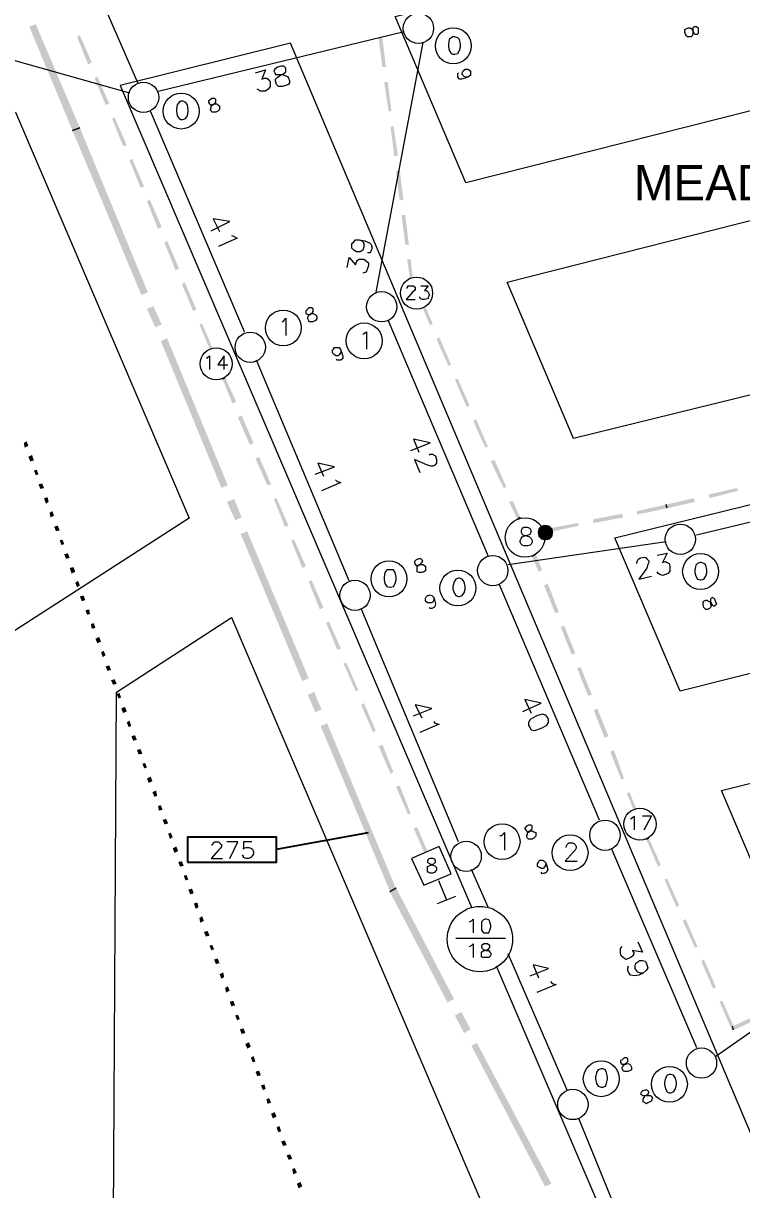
# Model space of a CAD drawing. Header units: millimetres. Extents: x -5 to 817, y 96 to 1062.
# Drawn here: x 383.4 to 447.8, y 487.7 to 592.4 of the extents above; entities that cross this region are included whole.
import ezdxf

# ---------------------------------------------------------------- set-up
doc = ezdxf.new("R2010")
doc.units = ezdxf.units.MM
for name, color, linetype, true_color in [('PDF_AERIAL', 8, 'Continuous', 0x808080), ('PDF_FEED', 11, 'Continuous', 0xff7f7f), ('PDF_HCOUNT', 8, 'Continuous', 0x808080), ('PDF_NODEBOUNDARY', 8, 'Continuous', 0x808080), ('PDF_POLENUMBER', 8, 'Continuous', 0x808080), ('PDF_RDBKGRD', 8, 'Continuous', 0x808080), ('PDF_STRAND', 8, 'Continuous', 0x808080), ('PDF_TEXT', 40, 'Continuous', 0xffbf00), ('PDF_TRUNK', 12, 'Continuous', 0xb80000)]:
    doc.layers.add(name, color=color, linetype=linetype, true_color=true_color)
doc.layers.add('PDF_DISTANCE', color=7, linetype='Continuous')
doc.styles.add('PDF Stylus BT', font='stylu.ttf')

msp = doc.modelspace()

# ---------------------------------------------------------------- linework, layer by layer
at = {"layer": 'PDF_AERIAL', "lineweight": 9}
for points in [[(393.66, 587.05), (384.35, 608.48)], [(370.41, 592.49), (392.92, 586.14)], [(395.48, 586.3), (417.57, 591.66)], [(419.22, 590.67), (415.02, 568.25)], [(404.22, 587.95), (405.13, 588.2), (404.8, 587.38), (405.04, 587.46), (405.21, 587.46), (405.37, 587.38), (405.54, 587.13), (405.54, 586.96), (405.54, 586.72), (405.37, 586.47), (405.13, 586.3), (404.88, 586.3), (404.63, 586.3), (404.55, 586.39), (404.38, 586.47)], [(403.23, 564.7), (394.82, 584.49)], [(400.26, 573.77), (401.91, 574.6), (400.43, 574.84), (401, 573.69)], [(402.07, 573.36), (402.24, 573.28), (402.57, 573.11), (400.92, 572.37)], [(413.53, 572.95), (413.78, 572.86), (413.95, 572.62), (413.95, 572.37), (413.95, 572.29), (413.86, 572.04), (413.62, 571.88), (413.37, 571.88), (413.29, 571.88), (413.04, 572.04), (412.88, 572.2), (412.88, 572.45), (412.88, 572.62), (413.04, 572.78), (413.2, 572.95), (413.53, 572.95), (414.03, 572.86), (414.44, 572.7), (414.61, 572.53), (414.69, 572.2), (414.61, 572.04), (414.52, 571.79), (414.28, 571.79)], [(412.46, 570.47), (412.63, 571.38), (413.2, 570.72), (413.29, 570.97), (413.37, 571.13), (413.53, 571.22), (413.78, 571.22), (413.95, 571.22), (414.19, 571.05), (414.36, 570.89), (414.36, 570.64), (414.28, 570.39), (414.19, 570.14), (414.11, 570.06), (413.86, 569.98)], [(416.09, 565.77), (425.08, 544.58)], [(412.63, 542.36), (404.3, 562.15)], [(418.15, 554.07), (419.88, 554.73), (418.4, 555.06), (418.89, 553.9)], [(419.8, 553.65), (419.88, 553.74), (420.13, 553.74), (420.21, 553.65), (420.38, 553.57), (420.46, 553.24), (420.46, 552.99), (420.46, 552.91), (420.3, 552.75), (420.13, 552.66), (419.97, 552.66), (419.64, 552.75), (418.48, 553.24), (418.98, 552.09)], [(409.58, 551.92), (411.31, 552.58), (409.82, 552.91), (410.32, 551.76)], [(411.39, 551.43), (411.56, 551.26), (411.89, 551.18), (410.15, 550.44)], [(443.79, 546.48), (459.87, 550.36)], [(426.89, 543.84), (441.07, 545.9)], [(438.43, 543.93), (438.43, 544.01), (438.52, 544.26), (438.6, 544.34), (438.76, 544.42), (439.09, 544.5), (439.26, 544.42), (439.34, 544.34), (439.51, 544.17), (439.51, 544.01), (439.42, 543.84), (439.34, 543.51), (438.6, 542.52), (439.75, 542.77)], [(440.25, 544.67), (441.15, 544.83), (440.74, 544.01), (440.99, 544.09), (441.15, 544.01), (441.32, 543.93), (441.4, 543.68), (441.4, 543.51), (441.4, 543.27), (441.24, 543.02), (440.99, 542.94), (440.74, 542.85), (440.49, 542.94), (440.33, 543.02), (440.25, 543.18)], [(426.07, 542.03), (435.05, 520.92)], [(422.44, 518.94), (413.7, 539.89)], [(428.21, 530.65), (429.86, 531.39), (428.38, 531.72), (428.95, 530.49)], [(418.4, 530.24), (420.05, 530.9), (418.56, 531.23), (419.14, 530.07)], [(420.21, 529.74), (420.3, 529.58), (420.71, 529.5), (418.98, 528.76)], [(436.13, 518.37), (443.79, 500.48)], [(425.08, 513.09), (423.59, 516.47)], [(445.52, 499.73), (469.76, 516.64)], [(438.52, 509.96), (438.93, 509.05), (438.02, 509.21), (438.19, 508.97), (438.1, 508.8), (438.1, 508.72), (437.86, 508.56), (437.69, 508.47), (437.44, 508.39), (437.2, 508.56), (437.03, 508.72), (436.95, 508.97), (436.95, 509.21), (436.95, 509.38), (437.11, 509.54)], [(432.17, 496.68), (426.89, 508.89)], [(428.87, 506.91), (430.52, 507.57), (429.12, 507.9), (429.61, 506.74)], [(439.01, 507.15), (438.76, 507.15), (438.52, 507.24), (438.35, 507.48), (438.27, 507.57), (438.27, 507.81), (438.35, 508.06), (438.6, 508.23), (438.68, 508.31), (438.93, 508.31), (439.18, 508.23), (439.34, 507.98), (439.34, 507.9), (439.42, 507.65), (439.26, 507.4), (439.01, 507.15), (438.6, 506.99), (438.19, 506.91), (437.86, 506.99), (437.69, 507.24), (437.61, 507.4), (437.61, 507.65), (437.69, 507.81)], [(430.68, 506.41), (430.85, 506.25), (431.18, 506.16), (429.45, 505.42)], [(440.82, 475.49), (433.24, 494.13)]]:
    msp.add_lwpolyline(points, dxfattribs=at)
for points in [[(406.2, 588.45), (405.95, 588.28), (405.87, 588.12), (405.95, 587.95), (406.03, 587.79), (406.28, 587.79), (406.61, 587.79), (406.86, 587.7), (407.1, 587.62), (407.19, 587.46), (407.27, 587.21), (407.27, 587.05), (407.19, 586.88), (406.94, 586.8), (406.61, 586.72), (406.28, 586.72), (406.2, 586.8), (406.11, 586.88), (406.03, 587.21), (406.03, 587.38), (406.2, 587.54), (406.44, 587.7), (406.77, 587.87), (406.94, 588.03), (406.94, 588.2), (406.94, 588.36), (406.77, 588.53), (406.53, 588.53)], [(430.44, 530.07), (430.27, 530.32), (429.94, 530.4), (429.45, 530.24), (429.28, 530.16), (428.87, 529.91), (428.7, 529.66), (428.7, 529.41), (428.79, 529.25), (428.95, 529), (429.28, 528.92), (429.69, 529.08), (429.94, 529.17), (430.35, 529.41), (430.52, 529.66), (430.52, 529.91)]]:
    msp.add_lwpolyline(points, close=True, dxfattribs=at)
at = {"layer": 'PDF_DISTANCE', "color": 145, "lineweight": 25, "true_color": 0x4a8395}
msp.add_lwpolyline([(398.12, 517.13), (406.11, 517.13), (406.11, 519.36), (398.12, 519.36)], close=True, dxfattribs=at)
msp.add_lwpolyline([(406.11, 518.28), (414.36, 519.77)], dxfattribs=at)
at = {"layer": 'PDF_DISTANCE', "lineweight": 0}
for points in [[(400.34, 518.61), (400.34, 518.7), (400.43, 518.78), (400.43, 518.86), (400.59, 518.94), (400.92, 518.94), (401, 518.86), (401.09, 518.78), (401.17, 518.7), (401.17, 518.53), (401.09, 518.37), (400.92, 518.2), (400.26, 517.46), (401.25, 517.46)], [(401.91, 517.46), (402.65, 518.94), (401.66, 518.94)], [(403.89, 518.94), (403.15, 518.94), (403.15, 518.28), (403.15, 518.37), (403.39, 518.45), (403.64, 518.45), (403.81, 518.37), (403.97, 518.28), (404.05, 518.04), (404.05, 517.87), (403.97, 517.71), (403.81, 517.54), (403.64, 517.46), (403.39, 517.46), (403.15, 517.54), (403.15, 517.62), (403.06, 517.79)]]:
    msp.add_lwpolyline(points, dxfattribs=at)
at = {"layer": 'PDF_FEED', "lineweight": 20}
for points in [[(418.23, 569.57), (418.23, 569.57)], [(420.13, 568.82), (420.13, 568.82)], [(417.41, 567.67), (417.41, 567.67)], [(419.31, 566.85), (419.31, 566.85)], [(400.18, 563.22), (400.18, 563.22)], [(402.16, 562.48), (402.16, 562.48)], [(399.44, 561.32), (399.44, 561.32)], [(401.33, 560.58), (401.33, 560.58)], [(438.19, 521.91), (438.19, 521.91)], [(440.17, 521.17), (440.17, 521.17)], [(437.44, 520.02), (437.44, 520.02)], [(439.34, 519.27), (439.34, 519.27)], [(419.47, 518.04), (419.47, 518.04)], [(421.28, 517.29), (421.28, 517.29)], [(418.81, 516.31), (418.81, 516.31)], [(420.54, 515.56), (420.54, 515.56)], [(420.63, 515.48), (421.37, 513.75)], [(420.54, 513.42), (422.19, 514.08)], [(422.19, 510.29), (426.64, 510.29)]]:
    msp.add_lwpolyline(points, dxfattribs=at)
at = {"layer": 'PDF_FEED', "color": 7, "lineweight": 9}
for points in [[(417.82, 568.58), (417.82, 568.66), (417.9, 568.74), (417.9, 568.82), (418.07, 568.82), (418.32, 568.82), (418.4, 568.82), (418.48, 568.74), (418.56, 568.66), (418.56, 568.49), (418.48, 568.41), (418.32, 568.25), (417.74, 567.59), (418.56, 567.59)], [(419.06, 568.82), (419.72, 568.82), (419.39, 568.41), (419.55, 568.41), (419.64, 568.33), (419.72, 568.25), (419.8, 568.08), (419.8, 568), (419.72, 567.75), (419.64, 567.67), (419.39, 567.59), (419.22, 567.59), (419.06, 567.67), (418.98, 567.75), (418.98, 567.84)], [(399.85, 562.31), (399.93, 562.39), (400.1, 562.56), (400.1, 561.32)], [(401.41, 561.32), (401.41, 562.56), (400.84, 561.73), (401.74, 561.73)], [(437.86, 521), (438.02, 521.09), (438.19, 521.25), (438.19, 520.02)], [(439.09, 520.02), (439.75, 521.25), (438.93, 521.25)], [(423.43, 511.77), (423.59, 511.85), (423.76, 512.02), (423.76, 510.78)], [(423.43, 509.54), (423.59, 509.63), (423.76, 509.79), (423.76, 508.56)]]:
    msp.add_lwpolyline(points, dxfattribs=at)
at = {"layer": 'PDF_FEED', "lineweight": 0}
for points in [[(401.25, 560.5), (401.5, 560.58)], [(441.15, 548.87), (441.07, 549.2)], [(427.96, 548.05), (427.72, 547.88)], [(430.6, 546.73), (430.52, 547.06)], [(429.03, 544.58), (429.36, 544.75)], [(439.26, 519.19), (439.51, 519.27)], [(447.09, 502.04), (447.01, 502.37)]]:
    msp.add_lwpolyline(points, dxfattribs=at)
at = {"layer": 'PDF_FEED', "lineweight": 20}
for points in [[(428.29, 547.14), (428.13, 547.06), (428.05, 546.89), (428.05, 546.73), (428.13, 546.56), (428.21, 546.48), (428.54, 546.4), (428.79, 546.32), (428.95, 546.15), (429.03, 545.99), (429.03, 545.82), (428.95, 545.66), (428.87, 545.57), (428.62, 545.49), (428.29, 545.49), (428.13, 545.57), (428.05, 545.66), (427.96, 545.82), (427.96, 545.99), (428.05, 546.15), (428.13, 546.32), (428.38, 546.4), (428.7, 546.48), (428.87, 546.56), (428.95, 546.73), (428.95, 546.89), (428.87, 547.06), (428.62, 547.14)], [(419.31, 515.07), (421.78, 516.06), (420.71, 518.53), (418.23, 517.46)]]:
    msp.add_lwpolyline(points, close=True, dxfattribs=at)
at = {"layer": 'PDF_FEED', "color": 7, "lineweight": 9}
for points in [[(419.88, 517.46), (419.72, 517.38), (419.64, 517.21), (419.64, 517.13), (419.72, 517.05), (419.88, 516.97), (420.05, 516.88), (420.3, 516.8), (420.38, 516.72), (420.46, 516.64), (420.46, 516.39), (420.38, 516.31), (420.3, 516.22), (420.13, 516.14), (419.88, 516.14), (419.72, 516.22), (419.64, 516.31), (419.64, 516.39), (419.64, 516.64), (419.64, 516.72), (419.8, 516.8), (419.97, 516.88), (420.21, 516.97), (420.3, 517.05), (420.38, 517.13), (420.38, 517.21), (420.3, 517.38), (420.13, 517.46)], [(424.83, 512.02), (424.67, 511.94), (424.5, 511.77), (424.5, 511.44), (424.5, 511.28), (424.5, 511.03), (424.67, 510.78), (424.83, 510.78), (424.91, 510.78), (425.16, 510.78), (425.24, 511.03), (425.32, 511.28), (425.32, 511.44), (425.24, 511.77), (425.16, 511.94), (424.91, 512.02)], [(424.75, 509.79), (424.58, 509.71), (424.5, 509.63), (424.5, 509.46), (424.58, 509.38), (424.67, 509.3), (424.91, 509.21), (425.16, 509.21), (425.24, 509.05), (425.32, 508.97), (425.32, 508.8), (425.24, 508.64), (425.16, 508.56), (424.99, 508.56), (424.75, 508.56), (424.58, 508.56), (424.5, 508.64), (424.5, 508.8), (424.5, 508.97), (424.5, 509.05), (424.67, 509.21), (424.83, 509.21), (425.08, 509.3), (425.16, 509.38), (425.24, 509.46), (425.24, 509.63), (425.16, 509.71), (424.99, 509.79)]]:
    msp.add_lwpolyline(points, close=True, dxfattribs=at)
at = {"layer": 'PDF_FEED', "lineweight": 20}
for centre, radius in [((418.67, 568.18), 1.44), ((400.7, 561.83), 1.44), ((428.4, 546.25), 1.77), ((438.71, 520.53), 1.44), ((424.36, 510.22), 2.93)]:
    msp.add_circle(centre, radius, dxfattribs=at)
at = {"layer": 'PDF_FEED', "transparency": 33554559}
for points in [[(389.54, 588.86), (388.22, 591.17), (388.47, 591.33)], [(389.21, 588.69), (389.54, 588.86), (388.22, 591.17)], [(415.6, 588.45), (415.93, 588.45), (415.27, 591.09)], [(415.93, 588.45), (415.27, 591.09), (415.6, 591.09)], [(391.11, 585.15), (389.79, 587.46), (390.04, 587.62)], [(390.78, 585.07), (391.11, 585.15), (389.79, 587.46)], [(416.17, 584.49), (416.42, 584.49), (415.76, 587.13)], [(416.42, 584.49), (415.76, 587.13), (416.09, 587.13)], [(392.68, 581.44), (391.36, 583.83), (391.6, 583.91)], [(392.35, 581.36), (392.68, 581.44), (391.36, 583.83)], [(417, 580.53), (416.34, 583.09), (416.59, 583.17)], [(416.67, 580.45), (417, 580.53), (416.34, 583.09)], [(394.24, 577.73), (392.92, 580.12), (393.17, 580.2)], [(393.91, 577.65), (394.24, 577.73), (392.92, 580.12)], [(417.49, 576.57), (416.83, 579.13), (417.16, 579.21)], [(417.16, 576.49), (417.49, 576.57), (416.83, 579.13)], [(395.81, 574.1), (394.49, 576.41), (394.74, 576.57)], [(395.48, 573.94), (395.81, 574.1), (394.49, 576.41)], [(417.66, 572.53), (417.99, 572.53), (417.33, 575.17)], [(417.99, 572.53), (417.33, 575.17), (417.66, 575.17)], [(397.37, 570.39), (396.06, 572.7), (396.3, 572.86)], [(397.05, 570.23), (397.37, 570.39), (396.06, 572.7)], [(418.07, 569.57), (418.32, 569.57), (417.82, 571.22)], [(418.32, 569.57), (417.82, 571.22), (418.15, 571.22)], [(398.94, 566.68), (397.62, 568.99), (397.87, 569.15)], [(398.61, 566.6), (398.94, 566.68), (397.62, 568.99)], [(419.47, 566.93), (419.22, 566.85), (420.13, 565.44)], [(419.22, 566.85), (420.13, 565.44), (419.88, 565.28)], [(400.34, 563.3), (399.19, 565.36), (399.44, 565.44)], [(400.1, 563.22), (400.34, 563.3), (399.19, 565.36)], [(420.71, 564.21), (420.46, 564.04), (421.78, 561.73)], [(420.46, 564.04), (421.78, 561.73), (421.53, 561.65)], [(402.49, 558.44), (401.25, 560.5), (401.5, 560.58)], [(402.16, 558.27), (402.49, 558.44), (401.25, 560.5)], [(422.36, 560.5), (422.11, 560.41), (423.43, 558.11)], [(422.11, 560.41), (423.43, 558.11), (423.18, 557.94)], [(404.05, 554.73), (402.65, 557.03), (402.98, 557.2)], [(403.72, 554.56), (404.05, 554.73), (402.65, 557.03)], [(424.01, 556.87), (423.76, 556.7), (425.08, 554.4)], [(423.76, 556.7), (425.08, 554.4), (424.83, 554.31)], [(405.62, 551.02), (404.22, 553.32), (404.55, 553.49)], [(405.29, 550.93), (405.62, 551.02), (404.22, 553.32)], [(425.65, 553.24), (425.32, 553.08), (426.73, 550.77)], [(425.32, 553.08), (426.73, 550.77), (426.48, 550.69)], [(447.42, 550.69), (444.95, 549.78), (444.86, 550.11)], [(447.5, 550.44), (447.42, 550.69), (444.95, 549.78)], [(407.19, 547.31), (405.87, 549.7), (406.11, 549.78)], [(406.86, 547.22), (407.19, 547.31), (405.87, 549.7)], [(427.3, 549.53), (426.97, 549.45), (427.96, 548.05)], [(426.97, 549.45), (427.96, 548.05), (427.72, 547.88)], [(443.55, 549.78), (441.15, 548.87), (441.07, 549.2)], [(443.63, 549.45), (443.55, 549.78), (441.15, 548.87)], [(437.11, 548.38), (434.56, 547.55), (434.48, 547.88)], [(437.2, 548.05), (437.11, 548.38), (434.56, 547.55)], [(441.15, 548.87), (441.07, 549.2), (438.43, 548.3)], [(441.07, 549.2), (438.43, 548.3), (438.43, 548.62)], [(429.86, 547.31), (430.19, 546.73), (429.61, 547.06)], [(430.19, 547.39), (429.86, 547.31), (430.19, 546.73)], [(430.19, 546.73), (430.6, 547.31), (430.19, 547.39)], [(430.85, 547.06), (430.19, 546.73), (430.6, 547.31)], [(433.16, 547.55), (430.6, 546.73), (430.52, 547.06)], [(433.24, 547.31), (433.16, 547.55), (430.6, 546.73)], [(430.19, 546.73), (429.61, 547.06), (429.53, 546.73)], [(429.53, 546.73), (429.61, 546.32), (430.19, 546.73)], [(429.61, 546.32), (430.19, 546.73), (429.86, 546.07)], [(430.19, 546.73), (429.86, 546.07), (430.19, 545.99)], [(430.93, 546.73), (430.85, 547.06), (430.19, 546.73)], [(430.19, 545.99), (430.6, 546.07), (430.19, 546.73)], [(430.6, 546.07), (430.19, 546.73), (430.85, 546.32)], [(430.19, 546.73), (430.85, 546.32), (430.93, 546.73)], [(408.75, 543.68), (407.43, 545.99), (407.68, 546.07)], [(408.42, 543.51), (408.75, 543.68), (407.43, 545.99)], [(429.94, 543.35), (429.03, 544.58), (429.36, 544.75)], [(429.61, 543.18), (429.94, 543.35), (429.03, 544.58)], [(410.32, 539.97), (409, 542.28), (409.25, 542.44)], [(409.99, 539.8), (410.32, 539.97), (409, 542.28)], [(431.43, 539.56), (430.11, 541.95), (430.44, 542.11)], [(431.1, 539.47), (431.43, 539.56), (430.11, 541.95)], [(411.89, 536.26), (410.57, 538.57), (410.81, 538.73)], [(411.56, 536.18), (411.89, 536.26), (410.57, 538.57)], [(432.91, 535.85), (431.59, 538.24), (431.92, 538.32)], [(432.58, 535.76), (432.91, 535.85), (431.59, 538.24)], [(413.45, 532.55), (412.13, 534.94), (412.38, 535.02)], [(413.2, 532.47), (413.45, 532.55), (412.13, 534.94)], [(434.39, 532.14), (433.07, 534.53), (433.4, 534.61)], [(434.06, 532.05), (434.39, 532.14), (433.07, 534.53)], [(415.02, 528.92), (413.7, 531.23), (413.95, 531.39)], [(414.77, 528.76), (415.02, 528.92), (413.7, 531.23)], [(435.88, 528.43), (434.56, 530.73), (434.89, 530.9)], [(435.55, 528.26), (435.88, 528.43), (434.56, 530.73)], [(416.59, 525.21), (415.27, 527.52), (415.6, 527.68)], [(416.34, 525.04), (416.59, 525.21), (415.27, 527.52)], [(437.28, 524.63), (436.04, 527.02), (436.37, 527.19)], [(437.03, 524.55), (437.28, 524.63), (436.04, 527.02)], [(418.15, 521.5), (416.83, 523.89), (417.16, 523.97)], [(417.9, 521.42), (418.15, 521.5), (416.83, 523.89)], [(438.35, 521.99), (437.53, 523.31), (437.77, 523.4)], [(438.1, 521.91), (438.35, 521.99), (437.53, 523.31)], [(419.64, 518.12), (418.4, 520.18), (418.73, 520.26)], [(419.39, 517.95), (419.64, 518.12), (418.4, 520.18)], [(440.58, 516.88), (439.26, 519.19), (439.51, 519.27)], [(440.33, 516.72), (440.58, 516.88), (439.26, 519.19)], [(442.23, 513.25), (440.91, 515.56), (441.15, 515.65)], [(441.98, 513.09), (442.23, 513.25), (440.91, 515.56)], [(443.88, 509.54), (442.56, 511.85), (442.8, 512.02)], [(443.63, 509.46), (443.88, 509.54), (442.56, 511.85)], [(445.52, 505.92), (444.21, 508.23), (444.45, 508.39)], [(445.28, 505.75), (445.52, 505.92), (444.21, 508.23)], [(447.17, 502.29), (445.85, 504.6), (446.1, 504.68)], [(446.93, 502.12), (447.17, 502.29), (445.85, 504.6)], [(449.23, 503.44), (447.09, 502.04), (447.01, 502.37)], [(449.4, 503.11), (449.23, 503.44), (447.09, 502.04)]]:
    msp.add_solid(points, dxfattribs=at)
at = {"layer": 'PDF_HCOUNT', "lineweight": 9}
for points in [[(421.94, 591.17), (421.78, 591.09), (421.61, 590.92), (421.53, 590.51), (421.53, 590.26), (421.61, 589.93), (421.78, 589.68), (421.94, 589.6), (422.11, 589.6), (422.36, 589.68), (422.52, 589.93), (422.6, 590.26), (422.6, 590.51), (422.52, 590.92), (422.36, 591.09), (422.11, 591.17)], [(397.54, 585.4), (397.37, 585.31), (397.21, 585.07), (397.13, 584.65), (397.13, 584.49), (397.21, 584.08), (397.37, 583.83), (397.54, 583.75), (397.7, 583.75), (397.95, 583.83), (398.12, 584.08), (398.2, 584.49), (398.2, 584.65), (398.12, 585.07), (397.95, 585.31), (397.7, 585.4)], [(416.26, 543.35), (416.01, 543.35), (415.84, 543.1), (415.76, 542.69), (415.76, 542.44), (415.84, 542.11), (416.01, 541.86), (416.26, 541.78), (416.34, 541.78), (416.59, 541.86), (416.75, 542.11), (416.83, 542.44), (416.83, 542.69), (416.75, 543.1), (416.59, 543.35), (416.34, 543.35)], [(444.12, 544.01), (443.88, 543.93), (443.71, 543.76), (443.63, 543.35), (443.63, 543.1), (443.71, 542.77), (443.88, 542.52), (444.12, 542.44), (444.21, 542.44), (444.45, 542.52), (444.62, 542.77), (444.7, 543.1), (444.7, 543.35), (444.62, 543.76), (444.45, 543.93), (444.21, 544.01)], [(422.44, 542.61), (422.19, 542.52), (422.03, 542.28), (421.94, 541.86), (421.94, 541.62), (422.03, 541.29), (422.19, 541.04), (422.44, 540.96), (422.52, 540.96), (422.77, 541.04), (422.93, 541.29), (423.02, 541.62), (423.02, 541.86), (422.93, 542.28), (422.77, 542.52), (422.52, 542.61)], [(435.22, 498.58), (434.97, 498.5), (434.81, 498.25), (434.72, 497.84), (434.72, 497.67), (434.81, 497.26), (434.97, 497.01), (435.22, 496.93), (435.38, 496.93), (435.63, 497.01), (435.71, 497.26), (435.8, 497.67), (435.8, 497.84), (435.71, 498.25), (435.63, 498.5), (435.38, 498.58)], [(441.32, 498.08), (441.15, 498), (440.99, 497.75), (440.91, 497.34), (440.91, 497.18), (440.99, 496.77), (441.15, 496.52), (441.32, 496.44), (441.48, 496.44), (441.73, 496.52), (441.9, 496.77), (441.98, 497.18), (441.98, 497.34), (441.9, 497.75), (441.73, 498), (441.48, 498.08)]]:
    msp.add_lwpolyline(points, close=True, dxfattribs=at)
for points in [[(406.61, 565.61), (406.77, 565.69), (406.94, 565.94), (406.94, 564.37)], [(413.86, 564.45), (413.95, 564.54), (414.19, 564.7), (414.19, 563.14)], [(426.15, 519.52), (426.31, 519.52), (426.56, 519.77), (426.56, 518.2)], [(432.09, 518.45), (432.09, 518.53), (432.17, 518.7), (432.25, 518.78), (432.33, 518.86), (432.66, 518.86), (432.83, 518.78), (432.91, 518.7), (432.99, 518.53), (432.99, 518.37), (432.91, 518.2), (432.74, 518.04), (432, 517.21), (433.07, 517.21)]]:
    msp.add_lwpolyline(points, dxfattribs=at)
for centre in [(421.97, 590.36), (397.56, 584.51), (406.72, 565.05), (413.97, 563.89), (444.15, 543.2), (416.2, 542.54), (422.38, 541.72), (426.34, 518.96), (432.44, 517.97), (435.24, 497.69), (441.35, 497.19)]:
    msp.add_circle(centre, 1.61, dxfattribs=at)
at = {"layer": 'PDF_NODEBOUNDARY', "transparency": 33554559}
for points in [[(383.69, 554.89), (383.44, 554.73), (383.85, 554.48)], [(383.44, 554.73), (383.85, 554.48), (383.52, 554.31)], [(384.18, 553.65), (383.85, 553.49), (384.35, 553.16)], [(383.85, 553.49), (384.35, 553.16), (384.02, 553.08)], [(384.6, 552.33), (384.35, 552.25), (384.76, 551.92)], [(384.35, 552.25), (384.76, 551.92), (384.51, 551.84)], [(385.09, 551.1), (384.76, 551.02), (385.26, 550.69)], [(384.76, 551.02), (385.26, 550.69), (384.93, 550.6)], [(385.58, 549.86), (385.26, 549.78), (385.67, 549.45)], [(385.26, 549.78), (385.67, 549.45), (385.42, 549.28)], [(386, 548.62), (385.75, 548.46), (386.16, 548.21)], [(385.75, 548.46), (386.16, 548.21), (385.83, 548.05)], [(386.49, 547.31), (386.16, 547.22), (386.66, 546.89)], [(386.16, 547.22), (386.66, 546.89), (386.33, 546.81)], [(386.9, 546.07), (386.66, 545.99), (387.07, 545.66)], [(386.66, 545.99), (387.07, 545.66), (386.82, 545.57)], [(387.4, 544.83), (387.07, 544.75), (387.56, 544.42)], [(387.07, 544.75), (387.56, 544.42), (387.23, 544.34)], [(387.89, 543.6), (387.56, 543.51), (388.06, 543.18)], [(387.56, 543.51), (388.06, 543.18), (387.73, 543.02)], [(388.31, 542.36), (388.06, 542.19), (388.47, 541.95)], [(388.06, 542.19), (388.47, 541.95), (388.22, 541.78)], [(388.8, 541.04), (388.47, 540.96), (388.97, 540.63)], [(388.47, 540.96), (388.97, 540.63), (388.64, 540.54)], [(389.3, 539.8), (388.97, 539.72), (389.38, 539.39)], [(388.97, 539.72), (389.38, 539.39), (389.13, 539.31)], [(389.71, 538.57), (389.46, 538.48), (389.87, 538.15)], [(389.46, 538.48), (389.87, 538.15), (389.54, 538.07)], [(390.2, 537.33), (389.87, 537.16), (390.37, 536.92)], [(389.87, 537.16), (390.37, 536.92), (390.04, 536.75)], [(390.61, 536.09), (390.37, 535.93), (390.78, 535.68)], [(390.37, 535.93), (390.78, 535.68), (390.53, 535.52)], [(391.11, 534.77), (390.78, 534.69), (391.27, 534.36)], [(390.78, 534.69), (391.27, 534.36), (390.94, 534.28)], [(391.6, 533.54), (391.27, 533.45), (391.77, 533.12)], [(391.27, 533.45), (391.77, 533.12), (391.44, 533.04)], [(392.02, 532.3), (391.77, 532.22), (392.18, 531.89)], [(391.77, 532.22), (392.18, 531.89), (391.93, 531.81)], [(392.51, 531.06), (392.18, 530.9), (392.68, 530.65)], [(392.18, 530.9), (392.68, 530.65), (392.35, 530.49)], [(392.92, 529.83), (392.68, 529.66), (393.09, 529.33)], [(392.68, 529.66), (393.09, 529.33), (392.84, 529.25)], [(393.42, 528.51), (393.09, 528.43), (393.58, 528.1)], [(393.09, 528.43), (393.58, 528.1), (393.25, 528.01)], [(393.91, 527.27), (393.58, 527.19), (394.08, 526.86)], [(393.58, 527.19), (394.08, 526.86), (393.75, 526.78)], [(394.32, 526.03), (394.08, 525.95), (394.49, 525.62)], [(394.08, 525.95), (394.49, 525.62), (394.24, 525.54)], [(394.82, 524.8), (394.49, 524.63), (394.98, 524.39)], [(394.49, 524.63), (394.98, 524.39), (394.65, 524.22)], [(395.31, 523.56), (394.98, 523.4), (395.4, 523.07)], [(394.98, 523.4), (395.4, 523.07), (395.15, 522.98)], [(395.73, 522.24), (395.48, 522.16), (395.89, 521.83)], [(395.48, 522.16), (395.89, 521.83), (395.56, 521.75)], [(396.22, 521), (395.89, 520.92), (396.39, 520.59)], [(395.89, 520.92), (396.39, 520.59), (396.06, 520.51)], [(396.63, 519.77), (396.39, 519.69), (396.8, 519.36)], [(396.39, 519.69), (396.8, 519.36), (396.55, 519.19)], [(397.13, 518.53), (396.8, 518.37), (397.29, 518.12)], [(396.8, 518.37), (397.29, 518.12), (396.96, 517.95)], [(397.62, 517.21), (397.29, 517.13), (397.79, 516.8)], [(397.29, 517.13), (397.79, 516.8), (397.46, 516.72)], [(398.03, 515.98), (397.79, 515.89), (398.2, 515.56)], [(397.79, 515.89), (398.2, 515.56), (397.95, 515.48)], [(398.53, 514.74), (398.2, 514.66), (398.69, 514.33)], [(398.2, 514.66), (398.69, 514.33), (398.36, 514.24)], [(399.02, 513.5), (398.69, 513.42), (399.11, 513.09)], [(398.69, 513.42), (399.11, 513.09), (398.86, 512.93)], [(399.44, 512.27), (399.19, 512.1), (399.6, 511.85)], [(399.19, 512.1), (399.6, 511.85), (399.27, 511.69)], [(399.93, 510.95), (399.6, 510.86), (400.1, 510.53)], [(399.6, 510.86), (400.1, 510.53), (399.77, 510.45)], [(400.34, 509.71), (400.1, 509.63), (400.51, 509.3)], [(400.1, 509.63), (400.51, 509.3), (400.26, 509.21)], [(400.84, 508.47), (400.51, 508.39), (401, 508.06)], [(400.51, 508.39), (401, 508.06), (400.67, 507.98)], [(401.33, 507.24), (401, 507.07), (401.41, 506.82)], [(401, 507.07), (401.41, 506.82), (401.17, 506.66)], [(401.74, 506), (401.5, 505.83), (401.91, 505.59)], [(401.5, 505.83), (401.91, 505.59), (401.58, 505.42)], [(402.24, 504.68), (401.91, 504.6), (402.4, 504.27)], [(401.91, 504.6), (402.4, 504.27), (402.07, 504.19)], [(402.65, 503.44), (402.4, 503.36), (402.82, 503.03)], [(402.4, 503.36), (402.82, 503.03), (402.57, 502.95)], [(403.15, 502.21), (402.82, 502.12), (403.31, 501.79)], [(402.82, 502.12), (403.31, 501.79), (402.98, 501.71)], [(403.64, 500.97), (403.31, 500.81), (403.81, 500.56)], [(403.31, 500.81), (403.81, 500.56), (403.48, 500.39)], [(404.05, 499.73), (403.81, 499.57), (404.22, 499.24)], [(403.81, 499.57), (404.22, 499.24), (403.97, 499.16)], [(404.55, 498.41), (404.22, 498.33), (404.71, 498)], [(404.22, 498.33), (404.71, 498), (404.38, 497.92)], [(405.04, 497.18), (404.71, 497.1), (405.13, 496.77)], [(404.71, 497.1), (405.13, 496.77), (404.88, 496.68)], [(405.45, 495.94), (405.21, 495.86), (405.62, 495.53)], [(405.21, 495.86), (405.62, 495.53), (405.29, 495.45)], [(405.95, 494.7), (405.62, 494.54), (406.11, 494.29)], [(405.62, 494.54), (406.11, 494.29), (405.78, 494.13)], [(406.36, 493.47), (406.11, 493.3), (406.53, 492.97)], [(406.11, 493.3), (406.53, 492.97), (406.28, 492.89)], [(406.86, 492.15), (406.53, 492.07), (407.02, 491.74)], [(406.53, 492.07), (407.02, 491.74), (406.69, 491.65)], [(407.35, 490.91), (407.02, 490.83), (407.52, 490.5)], [(407.02, 490.83), (407.52, 490.5), (407.19, 490.42)], [(407.76, 489.67), (407.52, 489.59), (407.93, 489.26)], [(407.52, 489.59), (407.93, 489.26), (407.6, 489.1)], [(408.26, 488.44), (407.93, 488.27), (408.42, 488.03)], [(407.93, 488.27), (408.42, 488.03), (408.09, 487.86)]]:
    msp.add_solid(points, dxfattribs=at)
at = {"layer": 'PDF_POLENUMBER', "lineweight": 9}
for points in [[(443.96, 591.91), (443.79, 592.07), (443.71, 592.07), (443.55, 592.07), (443.46, 591.99), (443.46, 591.83), (443.46, 591.58), (443.46, 591.42), (443.38, 591.25), (443.3, 591.17), (443.05, 591.17), (442.97, 591.17), (442.89, 591.25), (442.8, 591.42), (442.72, 591.58), (442.72, 591.83), (442.8, 591.83), (442.89, 591.91), (443.05, 591.99), (443.22, 591.99), (443.3, 591.91), (443.46, 591.74), (443.55, 591.5), (443.63, 591.42), (443.79, 591.42), (443.88, 591.42), (443.96, 591.5), (443.96, 591.66)], [(400.18, 585.56), (400.01, 585.4), (400.01, 585.31), (400.1, 585.15), (400.18, 585.07), (400.26, 585.07), (400.51, 585.15), (400.76, 585.15), (400.84, 585.07), (401, 584.98), (401, 584.82), (401, 584.74), (401, 584.65), (400.84, 584.49), (400.67, 584.41), (400.43, 584.41), (400.34, 584.41), (400.26, 584.49), (400.18, 584.65), (400.26, 584.82), (400.26, 584.98), (400.43, 585.07), (400.59, 585.23), (400.67, 585.31), (400.67, 585.48), (400.67, 585.56), (400.59, 585.64), (400.34, 585.64)], [(408.92, 566.76), (408.75, 566.6), (408.75, 566.52), (408.75, 566.35), (408.92, 566.27), (409, 566.27), (409.25, 566.35), (409.41, 566.35), (409.58, 566.27), (409.66, 566.19), (409.74, 566.02), (409.74, 565.86), (409.58, 565.69), (409.33, 565.61), (409.16, 565.61), (409.08, 565.61), (409, 565.69), (408.92, 565.86), (408.92, 566.02), (409, 566.19), (409.16, 566.27), (409.33, 566.43), (409.41, 566.52), (409.41, 566.68), (409.41, 566.76), (409.25, 566.85), (409.08, 566.85)], [(418.65, 544.26), (418.48, 544.09), (418.48, 544.01), (418.56, 543.84), (418.65, 543.76), (418.81, 543.76), (418.98, 543.84), (419.22, 543.84), (419.31, 543.76), (419.47, 543.68), (419.47, 543.51), (419.47, 543.35), (419.47, 543.27), (419.31, 543.18), (419.14, 543.1), (418.98, 543.1), (418.89, 543.1), (418.73, 543.18), (418.73, 543.35), (418.73, 543.51), (418.73, 543.68), (418.89, 543.76), (419.06, 543.93), (419.14, 544.01), (419.22, 544.17), (419.14, 544.26), (419.06, 544.34), (418.89, 544.34)], [(445.44, 540.71), (445.36, 540.79), (445.19, 540.87), (445.11, 540.79), (445.03, 540.71), (445.03, 540.54), (445.03, 540.3), (445.11, 540.13), (445.03, 539.97), (444.95, 539.89), (444.78, 539.8), (444.62, 539.8), (444.53, 539.89), (444.45, 539.97), (444.37, 540.22), (444.37, 540.38), (444.37, 540.46), (444.45, 540.54), (444.62, 540.63), (444.7, 540.63), (444.86, 540.54), (445.03, 540.46), (445.19, 540.22), (445.28, 540.13), (445.36, 540.13), (445.52, 540.22), (445.61, 540.3), (445.52, 540.46)], [(428.54, 520.35), (428.38, 520.18), (428.38, 520.1), (428.46, 520.02), (428.54, 519.93), (428.62, 519.85), (428.87, 519.93), (429.03, 519.93), (429.2, 519.85), (429.36, 519.77), (429.36, 519.6), (429.36, 519.52), (429.36, 519.44), (429.2, 519.27), (429.03, 519.19), (428.79, 519.19), (428.7, 519.19), (428.62, 519.27), (428.54, 519.44), (428.62, 519.6), (428.62, 519.77), (428.79, 519.85), (428.95, 520.02), (429.03, 520.1), (429.03, 520.26), (429.03, 520.35), (428.95, 520.43), (428.7, 520.43)], [(437.11, 499.4), (436.95, 499.32), (436.95, 499.16), (437.03, 499.07), (437.11, 498.99), (437.2, 498.99), (437.44, 498.99), (437.61, 499.07), (437.77, 498.99), (437.86, 498.91), (437.94, 498.74), (437.94, 498.58), (437.94, 498.5), (437.77, 498.41), (437.61, 498.33), (437.36, 498.33), (437.28, 498.33), (437.2, 498.41), (437.11, 498.58), (437.11, 498.74), (437.2, 498.83), (437.36, 498.99), (437.53, 499.16), (437.61, 499.24), (437.61, 499.32), (437.61, 499.49), (437.53, 499.57), (437.28, 499.57)], [(438.93, 496.6), (438.85, 496.52), (438.76, 496.35), (438.85, 496.27), (438.93, 496.19), (439.09, 496.19), (439.34, 496.19), (439.51, 496.19), (439.67, 496.19), (439.75, 496.11), (439.84, 495.94), (439.75, 495.78), (439.75, 495.69), (439.59, 495.61), (439.42, 495.53), (439.26, 495.45), (439.18, 495.53), (439.01, 495.61), (439.01, 495.78), (439.01, 495.86), (439.09, 496.02), (439.18, 496.19), (439.42, 496.27), (439.51, 496.44), (439.51, 496.52), (439.42, 496.6), (439.34, 496.68), (439.18, 496.68)]]:
    msp.add_lwpolyline(points, close=True, dxfattribs=at)
for points in [[(423.26, 587.54), (423.1, 587.54), (422.93, 587.62), (422.85, 587.7), (422.77, 587.79), (422.77, 587.95), (422.85, 588.12), (423.02, 588.28), (423.26, 588.28), (423.35, 588.2), (423.51, 588.12), (423.51, 588.03), (423.51, 587.87), (423.51, 587.7), (423.26, 587.54), (423.02, 587.46), (422.69, 587.38), (422.52, 587.38), (422.36, 587.54), (422.36, 587.62), (422.36, 587.87), (422.44, 587.95)], [(411.89, 563.05), (411.89, 562.89), (411.8, 562.72), (411.72, 562.64), (411.64, 562.56), (411.47, 562.56), (411.31, 562.64), (411.14, 562.81), (411.14, 563.05), (411.23, 563.14), (411.31, 563.3), (411.39, 563.3), (411.56, 563.3), (411.72, 563.3), (411.89, 563.05), (411.97, 562.81), (412.05, 562.48), (412.05, 562.31), (411.89, 562.15), (411.8, 562.15), (411.56, 562.15), (411.47, 562.23)], [(420.21, 540.87), (420.21, 540.63), (420.13, 540.46), (420.05, 540.38), (419.97, 540.38), (419.8, 540.38), (419.64, 540.38), (419.47, 540.54), (419.47, 540.63), (419.47, 540.79), (419.55, 540.96), (419.64, 541.04), (419.72, 541.04), (419.88, 541.12), (420.05, 541.04), (420.21, 540.87), (420.3, 540.54), (420.38, 540.3), (420.3, 540.05), (420.21, 539.97), (420.05, 539.89), (419.88, 539.89), (419.8, 539.97)], [(430.27, 517.05), (430.27, 516.88), (430.19, 516.72), (430.02, 516.55), (429.86, 516.55), (429.69, 516.64), (429.53, 516.72), (429.53, 516.8), (429.53, 516.97), (429.61, 517.13), (429.69, 517.29), (429.78, 517.29), (429.94, 517.29), (430.11, 517.21), (430.27, 517.05), (430.35, 516.8), (430.44, 516.47), (430.35, 516.31), (430.27, 516.14), (430.11, 516.14), (429.94, 516.06), (429.86, 516.22)]]:
    msp.add_lwpolyline(points, dxfattribs=at)
at = {"layer": 'PDF_RDBKGRD', "lineweight": 0}
for points in [[(443.63, 599.66), (502.33, 614.34), (505.46, 598.92), (423.1, 578.06), (416.75, 592.98), (442.47, 599.33)], [(425.82, 507.81), (439.26, 476.4), (439.34, 449.03), (455.17, 449.11), (454.26, 479.53), (407.35, 590.59), (392.1, 586.8), (423.59, 513.09)]]:
    msp.add_lwpolyline(points, dxfattribs=at)
for points in [[(426.81, 569.15), (507.44, 589.6), (510.58, 574.27), (432.74, 555.14)], [(368.85, 581.03), (382.7, 584.41), (398.28, 547.97), (382.29, 537.66), (381.79, 448.7), (368.85, 448.62)], [(515.36, 550.85), (442.31, 532.47), (436.46, 546.23), (512.47, 564.87)], [(520.3, 527.11), (451.54, 510.62), (446.02, 523.56), (517.34, 541.45)], [(429.69, 474.42), (429.78, 448.95), (391.27, 448.7), (391.77, 532.38), (402.07, 539.06)]]:
    msp.add_lwpolyline(points, close=True, dxfattribs=at)
at = {"layer": 'PDF_STRAND', "lineweight": 9}
for points in [[(417.57, 591.66), (417.57, 591.66)], [(417.57, 591.66), (417.57, 591.66)], [(417.57, 591.66), (417.57, 591.66)], [(419.22, 590.67), (419.22, 590.67)], [(419.22, 590.67), (419.22, 590.67)], [(419.22, 590.67), (419.22, 590.67)], [(393.66, 587.05), (393.66, 587.05)], [(393.66, 587.05), (393.66, 587.05)], [(395.48, 586.3), (395.48, 586.3)], [(395.48, 586.3), (395.48, 586.3)], [(395.48, 586.3), (395.48, 586.3)], [(393.01, 585.23), (393.01, 585.23)], [(393.01, 585.23), (393.01, 585.23)], [(394.82, 584.49), (394.82, 584.49)], [(394.82, 584.49), (394.82, 584.49)], [(394.82, 584.49), (394.82, 584.49)], [(415.02, 568.25), (415.02, 568.25)], [(415.02, 568.25), (415.02, 568.25)], [(415.02, 568.25), (415.02, 568.25)], [(416.83, 567.59), (416.83, 567.59)], [(416.83, 567.59), (416.83, 567.59)], [(414.28, 566.43), (414.28, 566.43)], [(414.28, 566.43), (414.28, 566.43)], [(414.28, 566.43), (414.28, 566.43)], [(416.09, 565.77), (416.09, 565.77)], [(416.09, 565.77), (416.09, 565.77)], [(403.23, 564.7), (403.23, 564.7)], [(403.23, 564.7), (403.23, 564.7)], [(405.04, 563.96), (405.04, 563.96)], [(405.04, 563.96), (405.04, 563.96)], [(405.04, 563.96), (405.04, 563.96)], [(402.49, 562.89), (402.49, 562.89)], [(402.49, 562.89), (402.49, 562.89)], [(404.3, 562.15), (404.3, 562.15)], [(404.3, 562.15), (404.3, 562.15)], [(404.3, 562.15), (404.3, 562.15)], [(442.14, 547.55), (442.14, 547.55)], [(442.14, 547.55), (442.14, 547.55)], [(443.79, 546.48), (443.79, 546.48)], [(443.79, 546.48), (443.79, 546.48)], [(441.07, 545.9), (441.07, 545.9)], [(441.07, 545.9), (441.07, 545.9)], [(441.07, 545.9), (441.07, 545.9)], [(425.08, 544.58), (425.08, 544.58)], [(425.08, 544.58), (425.08, 544.58)], [(425.08, 544.58), (425.08, 544.58)], [(442.72, 544.83), (442.72, 544.83)], [(442.72, 544.83), (442.72, 544.83)], [(442.72, 544.83), (442.72, 544.83)], [(426.89, 543.84), (426.89, 543.84)], [(426.89, 543.84), (426.89, 543.84)], [(412.63, 542.36), (412.63, 542.36)], [(412.63, 542.36), (412.63, 542.36)], [(424.34, 542.77), (424.34, 542.77)], [(424.34, 542.77), (424.34, 542.77)], [(424.34, 542.77), (424.34, 542.77)], [(414.44, 541.7), (414.44, 541.7)], [(414.44, 541.7), (414.44, 541.7)], [(414.44, 541.7), (414.44, 541.7)], [(426.07, 542.03), (426.07, 542.03)], [(426.07, 542.03), (426.07, 542.03)], [(411.89, 540.63), (411.89, 540.63)], [(411.89, 540.63), (411.89, 540.63)], [(413.7, 539.89), (413.7, 539.89)], [(413.7, 539.89), (413.7, 539.89)], [(413.7, 539.89), (413.7, 539.89)], [(435.05, 520.92), (435.05, 520.92)], [(435.05, 520.92), (435.05, 520.92)], [(435.05, 520.92), (435.05, 520.92)], [(436.87, 520.18), (436.87, 520.18)], [(436.87, 520.18), (436.87, 520.18)], [(434.31, 519.11), (434.31, 519.11)], [(434.31, 519.11), (434.31, 519.11)], [(434.31, 519.11), (434.31, 519.11)], [(422.6, 519.03), (422.6, 519.03)], [(422.6, 519.03), (422.6, 519.03)], [(424.42, 518.28), (424.42, 518.28)], [(424.42, 518.28), (424.42, 518.28)], [(424.42, 518.28), (424.42, 518.28)], [(436.13, 518.37), (436.13, 518.37)], [(436.13, 518.37), (436.13, 518.37)], [(421.86, 517.21), (421.86, 517.21)], [(421.86, 517.21), (421.86, 517.21)], [(423.76, 516.47), (423.76, 516.47)], [(423.76, 516.47), (423.76, 516.47)], [(423.76, 516.47), (423.76, 516.47)], [(443.79, 500.48), (443.79, 500.48)], [(443.79, 500.48), (443.79, 500.48)], [(443.79, 500.48), (443.79, 500.48)], [(445.52, 499.73), (445.52, 499.73)], [(445.52, 499.73), (445.52, 499.73)], [(443.05, 498.66), (443.05, 498.66)], [(443.05, 498.66), (443.05, 498.66)], [(443.05, 498.66), (443.05, 498.66)], [(444.78, 497.92), (444.78, 497.92)], [(444.78, 497.92), (444.78, 497.92)], [(432.17, 496.68), (432.17, 496.68)], [(432.17, 496.68), (432.17, 496.68)], [(433.98, 495.94), (433.98, 495.94)], [(433.98, 495.94), (433.98, 495.94)], [(433.98, 495.94), (433.98, 495.94)], [(431.43, 494.87), (431.43, 494.87)], [(431.43, 494.87), (431.43, 494.87)], [(433.24, 494.13), (433.24, 494.13)], [(433.24, 494.13), (433.24, 494.13)], [(433.24, 494.13), (433.24, 494.13)]]:
    msp.add_lwpolyline(points, dxfattribs=at)
for centre in [(418.84, 591.93), (394.18, 585.74), (415.54, 566.95), (403.75, 563.32), (442.33, 546.09), (425.51, 543.28), (413.15, 541.06), (435.57, 519.54), (423.12, 517.64), (444.23, 499.09), (432.69, 495.38)]:
    msp.add_circle(centre, 1.36, dxfattribs=at)
at = {"layer": 'PDF_TRUNK', "lineweight": 0}
msp.add_lwpolyline([(387.81, 582.76), (388.47, 583.01)], close=True, dxfattribs=at)
msp.add_lwpolyline([(416.26, 514.49), (416.83, 514.82)], dxfattribs=at)
at = {"layer": 'PDF_TRUNK', "transparency": 33554559}
for points in [[(384.51, 592.32), (383.94, 592.07), (388.47, 583.01)], [(383.94, 592.07), (388.47, 583.01), (387.81, 582.76)], [(394.57, 568.25), (387.81, 582.76), (388.47, 583.01)], [(393.99, 568), (394.57, 568.25), (387.81, 582.76)], [(395.81, 565.36), (394.49, 566.76), (395.07, 567.01)], [(395.23, 565.11), (395.81, 565.36), (394.49, 566.76)], [(401.74, 550.93), (395.73, 563.88), (396.3, 564.12)], [(401.17, 550.69), (401.74, 550.93), (395.73, 563.88)], [(402.98, 548.05), (401.66, 549.45), (402.32, 549.7)], [(402.4, 547.8), (402.98, 548.05), (401.66, 549.45)], [(409, 533.62), (402.9, 546.56), (403.48, 546.81)], [(408.42, 533.37), (409, 533.62), (402.9, 546.56)], [(410.15, 530.82), (408.92, 532.14), (409.49, 532.38)], [(409.58, 530.57), (410.15, 530.82), (408.92, 532.14)], [(416.83, 514.74), (410.07, 529.33), (410.65, 529.58)], [(416.26, 514.57), (416.83, 514.74), (410.07, 529.33)], [(422.03, 504.85), (416.26, 514.49), (416.83, 514.82)], [(421.45, 504.52), (422.03, 504.85), (416.26, 514.49)], [(423.51, 502.12), (422.11, 503.36), (422.69, 503.69)], [(422.93, 501.79), (423.51, 502.12), (422.11, 503.36)], [(430.77, 488.27), (423.59, 500.64), (424.09, 500.89)], [(430.19, 488.03), (430.77, 488.27), (423.59, 500.64)]]:
    msp.add_solid(points, dxfattribs=at)

# ---------------------------------------------------------------- texts
at = {"layer": 'PDF_TEXT', "color": 7, "insert": (438.17, 578.06), "char_height": 3.1828, "attachment_point": 4, "style": 'PDF Stylus BT'}
msp.add_mtext('MEADWOOD EXECUTIVE', dxfattribs=at)

doc.saveas('drawing.dxf')
